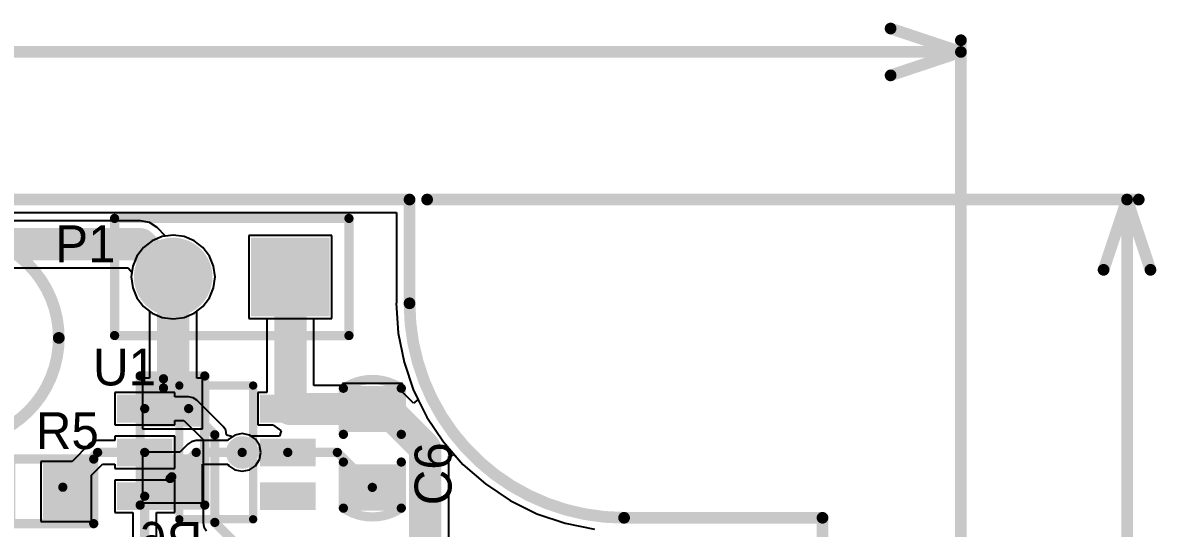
# Model space of a CAD drawing. Extents: x 6.88 to 10.89, y 6.77 to 7.93.
# Drawn here: x 9.911 to 10.878, y 7.502 to 7.933 of the extents above; entities that cross this region are included whole.
import ezdxf

# ---------------------------------------------------------------- set-up
doc = ezdxf.new("R2010")
doc.units = 0
doc.layers.get('0').update_dxf_attribs({"linetype": 'CONTINUOUS'})
for name, color, linetype in [('BOTTOMLAYER', 5, 'CONTINUOUS'), ('BOTTOMOVERLAY', 54, 'CONTINUOUS'), ('BOTTOMPASTE', 16, 'CONTINUOUS'), ('BOTTOMSOLDER', 6, 'CONTINUOUS'), ('KEEPOUTLAYER', 6, 'CONTINUOUS'), ('MULTILAYER', 9, 'CONTINUOUS'), ('TOPLAYER', 1, 'CONTINUOUS'), ('TOPOVERLAY', 2, 'CONTINUOUS'), ('TOPPASTE', 8, 'CONTINUOUS'), ('TOPSOLDER', 216, 'CONTINUOUS')]:
    doc.layers.add(name, color=color, linetype=linetype)

# ---------------------------------------------------------------- blocks, each defined once
blk = doc.blocks.new('SOT_23_6L_7')
at = {"layer": 'TOPLAYER'}
for points in [[(-0.045276, 0.080709), (-0.045276, 0.041339), (-0.029528, 0.080709), (-0.029528, 0.041339)], [(-0.007874, 0.080709), (-0.007874, 0.041339), (0.007874, 0.080709), (0.007874, 0.041339)], [(0.029528, 0.080709), (0.029528, 0.041339), (0.045276, 0.080709), (0.045276, 0.041339)], [(-0.045276, -0.041339), (-0.045276, -0.080709), (-0.029528, -0.041339), (-0.029528, -0.080709)], [(-0.007874, -0.041339), (-0.007874, -0.080709), (0.007874, -0.041339), (0.007874, -0.080709)], [(0.029528, -0.041339), (0.029528, -0.080709), (0.045276, -0.041339), (0.045276, -0.080709)]]:
    blk.add_solid(points, dxfattribs=at)
at = {"layer": 'TOPOVERLAY', "const_width": 0.007087}
for points in [[(-0.057087, -0.031496), (-0.057087, 0.031496)], [(0.057087, 0.031496), (-0.057087, 0.031496)], [(0.057087, -0.031496), (0.057087, 0.031496)], [(0.057087, -0.031496), (-0.057087, -0.031496)]]:
    blk.add_lwpolyline(points, dxfattribs=at)
at = {"layer": 'TOPOVERLAY'}
for points, const_width in [([(-0.058858, 0.031496, 1), (-0.055315, 0.031496, 1)], 0.003543), ([(-0.058858, 0.031496, 1), (-0.055315, 0.031496, 1)], 0.003543), ([(0.055315, 0.031496, 1), (0.058858, 0.031496, 1)], 0.003543), ([(0.055315, 0.031496, 1), (0.058858, 0.031496, 1)], 0.003543), ([(-0.058858, -0.031496, 1), (-0.055315, -0.031496, 1)], 0.003543), ([(-0.058858, -0.031496, 1), (-0.055315, -0.031496, 1)], 0.003543), ([(0.055315, -0.031496, 1), (0.058858, -0.031496, 1)], 0.003543), ([(0.055315, -0.031496, 1), (0.058858, -0.031496, 1)], 0.003543), ([(-0.055, -0.045, 1), (-0.062874, -0.045, 1)], 0.007874), ([(-0.064842, -0.045, 1), (-0.060906, -0.045, 1)], 0.003937), ([(-0.056968, -0.045, 1), (-0.053032, -0.045, 1)], 0.003937)]:
    blk.add_lwpolyline(points, format="xyb", close=True, dxfattribs=dict(at, const_width=const_width))
at = {"layer": 'TOPPASTE'}
for points in [[(-0.045276, 0.080709), (-0.045276, 0.041339), (-0.029528, 0.080709), (-0.029528, 0.041339)], [(-0.007874, 0.080709), (-0.007874, 0.041339), (0.007874, 0.080709), (0.007874, 0.041339)], [(0.029528, 0.080709), (0.029528, 0.041339), (0.045276, 0.080709), (0.045276, 0.041339)], [(-0.045276, -0.041339), (-0.045276, -0.080709), (-0.029528, -0.041339), (-0.029528, -0.080709)], [(-0.007874, -0.041339), (-0.007874, -0.080709), (0.007874, -0.041339), (0.007874, -0.080709)], [(0.029528, -0.041339), (0.029528, -0.080709), (0.045276, -0.041339), (0.045276, -0.080709)]]:
    blk.add_solid(points, dxfattribs=at)
at = {"layer": 'TOPSOLDER'}
for points in [[(-0.049276, 0.084709), (-0.049276, 0.037339), (-0.025528, 0.084709), (-0.025528, 0.037339)], [(-0.011874, 0.084709), (-0.011874, 0.037339), (0.011874, 0.084709), (0.011874, 0.037339)], [(0.025528, 0.084709), (0.025528, 0.037339), (0.049276, 0.084709), (0.049276, 0.037339)], [(-0.049276, -0.037339), (-0.049276, -0.084709), (-0.025528, -0.037339), (-0.025528, -0.084709)], [(-0.011874, -0.037339), (-0.011874, -0.084709), (0.011874, -0.037339), (0.011874, -0.084709)], [(0.025528, -0.037339), (0.025528, -0.084709), (0.049276, -0.037339), (0.049276, -0.084709)]]:
    blk.add_solid(points, dxfattribs=at)
blk = doc.blocks.new('R_0603_B_28')
at = {"layer": 'BOTTOMLAYER'}
for points in [[(-0.047244, 0.019685), (-0.047244, -0.019685), (-0.015748, 0.019685), (-0.015748, -0.019685)], [(0.015748, 0.019685), (0.015748, -0.019685), (0.047244, 0.019685), (0.047244, -0.019685)]]:
    blk.add_solid(points, dxfattribs=at)
at = {"layer": 'BOTTOMOVERLAY', "const_width": 0.007874}
for points in [[(-0.055118, -0.027559), (-0.055118, 0.027559)], [(0.055118, 0.027559), (-0.055118, 0.027559)], [(0.055118, -0.027559), (0.055118, 0.027559)], [(0.055118, -0.027559), (-0.055118, -0.027559)]]:
    blk.add_lwpolyline(points, dxfattribs=at)
at = {"layer": 'BOTTOMOVERLAY', "const_width": 0.003937}
for points in [[(-0.057087, 0.027559, 1), (-0.05315, 0.027559, 1)], [(-0.057087, 0.027559, 1), (-0.05315, 0.027559, 1)], [(0.05315, 0.027559, 1), (0.057087, 0.027559, 1)], [(0.05315, 0.027559, 1), (0.057087, 0.027559, 1)], [(-0.057087, -0.027559, 1), (-0.05315, -0.027559, 1)], [(-0.057087, -0.027559, 1), (-0.05315, -0.027559, 1)], [(0.05315, -0.027559, 1), (0.057087, -0.027559, 1)], [(0.05315, -0.027559, 1), (0.057087, -0.027559, 1)]]:
    blk.add_lwpolyline(points, format="xyb", close=True, dxfattribs=at)
at = {"layer": 'BOTTOMPASTE'}
for points in [[(-0.047244, 0.019685), (-0.047244, -0.019685), (-0.015748, 0.019685), (-0.015748, -0.019685)], [(0.015748, 0.019685), (0.015748, -0.019685), (0.047244, 0.019685), (0.047244, -0.019685)]]:
    blk.add_solid(points, dxfattribs=at)
at = {"layer": 'BOTTOMSOLDER'}
for points in [[(-0.051244, 0.023685), (-0.051244, -0.023685), (-0.011748, 0.023685), (-0.011748, -0.023685)], [(0.011748, 0.023685), (0.011748, -0.023685), (0.051244, 0.023685), (0.051244, -0.023685)]]:
    blk.add_solid(points, dxfattribs=at)
blk = doc.blocks.new('R_0603_29')
at = {"layer": 'TOPLAYER'}
for points in [[(-0.015748, -0.019685), (-0.015748, 0.019685), (-0.047244, -0.019685), (-0.047244, 0.019685)], [(0.047244, -0.019685), (0.047244, 0.019685), (0.015748, -0.019685), (0.015748, 0.019685)]]:
    blk.add_solid(points, dxfattribs=at)
at = {"layer": 'TOPOVERLAY', "const_width": 0.007874}
for points in [[(-0.055118, 0.027559), (-0.055118, -0.027559)], [(0.055118, 0.027559), (-0.055118, 0.027559)], [(0.055118, 0.027559), (0.055118, -0.027559)], [(0.055118, -0.027559), (-0.055118, -0.027559)]]:
    blk.add_lwpolyline(points, dxfattribs=at)
at = {"layer": 'TOPOVERLAY', "const_width": 0.003937}
for points in [[(-0.057087, 0.027559, 1), (-0.05315, 0.027559, 1)], [(-0.057087, 0.027559, 1), (-0.05315, 0.027559, 1)], [(0.05315, 0.027559, 1), (0.057087, 0.027559, 1)], [(0.05315, 0.027559, 1), (0.057087, 0.027559, 1)], [(-0.057087, -0.027559, 1), (-0.05315, -0.027559, 1)], [(-0.057087, -0.027559, 1), (-0.05315, -0.027559, 1)], [(0.05315, -0.027559, 1), (0.057087, -0.027559, 1)], [(0.05315, -0.027559, 1), (0.057087, -0.027559, 1)]]:
    blk.add_lwpolyline(points, format="xyb", close=True, dxfattribs=at)
at = {"layer": 'TOPPASTE'}
for points in [[(-0.015748, -0.019685), (-0.015748, 0.019685), (-0.047244, -0.019685), (-0.047244, 0.019685)], [(0.047244, -0.019685), (0.047244, 0.019685), (0.015748, -0.019685), (0.015748, 0.019685)]]:
    blk.add_solid(points, dxfattribs=at)
at = {"layer": 'TOPSOLDER'}
for points in [[(-0.011748, -0.023685), (-0.011748, 0.023685), (-0.051244, -0.023685), (-0.051244, 0.023685)], [(0.051244, -0.023685), (0.051244, 0.023685), (0.011748, -0.023685), (0.011748, 0.023685)]]:
    blk.add_solid(points, dxfattribs=at)
blk = doc.blocks.new('HDR1X2_39')
at = {"layer": 'BOTTOMLAYER', "const_width": 0.029528}
blk.add_lwpolyline([(0.085236, 0, 1), (0.114764, 0, 1)], format="xyb", close=True, dxfattribs=at)
at = {"layer": 'BOTTOMLAYER'}
blk.add_solid([(-0.029528, -0.029528), (0.029528, -0.029528), (-0.029528, 0.029528), (0.029528, 0.029528)], dxfattribs=at)
at = {"layer": 'BOTTOMSOLDER', "const_width": 0.033528}
blk.add_lwpolyline([(0.083236, 0, 1), (0.116764, 0, 1)], format="xyb", close=True, dxfattribs=at)
at = {"layer": 'BOTTOMSOLDER'}
blk.add_solid([(-0.033528, -0.033528), (0.033528, -0.033528), (-0.033528, 0.033528), (0.033528, 0.033528)], dxfattribs=at)
at = {"layer": 'MULTILAYER', "const_width": 0.029528}
blk.add_lwpolyline([(0.085236, 0, 1), (0.114764, 0, 1)], format="xyb", close=True, dxfattribs=at)
at = {"layer": 'MULTILAYER'}
blk.add_solid([(-0.029528, -0.029528), (0.029528, -0.029528), (-0.029528, 0.029528), (0.029528, 0.029528)], dxfattribs=at)
at = {"layer": 'TOPLAYER', "const_width": 0.029528}
blk.add_lwpolyline([(0.085236, 0, 1), (0.114764, 0, 1)], format="xyb", close=True, dxfattribs=at)
at = {"layer": 'TOPLAYER'}
blk.add_solid([(-0.029528, -0.029528), (0.029528, -0.029528), (-0.029528, 0.029528), (0.029528, 0.029528)], dxfattribs=at)
at = {"layer": 'TOPOVERLAY', "const_width": 0.007874}
for points in [[(0.15, 0.05), (-0.05, 0.05)], [(-0.05, 0.05), (-0.05, -0.05)], [(0.15, 0.05), (0.15, -0.05)], [(0.15, -0.05), (-0.05, -0.05)]]:
    blk.add_lwpolyline(points, dxfattribs=at)
at = {"layer": 'TOPOVERLAY', "const_width": 0.003937}
for points in [[(-0.051969, 0.05, 1), (-0.048031, 0.05, 1)], [(-0.051969, 0.05, 1), (-0.048031, 0.05, 1)], [(0.148032, 0.05, 1), (0.151969, 0.05, 1)], [(0.148032, 0.05, 1), (0.151969, 0.05, 1)], [(-0.051969, -0.05, 1), (-0.048031, -0.05, 1)], [(-0.051969, -0.05, 1), (-0.048031, -0.05, 1)], [(0.148032, -0.05, 1), (0.151969, -0.05, 1)], [(0.148032, -0.05, 1), (0.151969, -0.05, 1)]]:
    blk.add_lwpolyline(points, format="xyb", close=True, dxfattribs=at)
at = {"layer": 'TOPSOLDER', "const_width": 0.033528}
blk.add_lwpolyline([(0.083236, 0, 1), (0.116764, 0, 1)], format="xyb", close=True, dxfattribs=at)
at = {"layer": 'TOPSOLDER'}
blk.add_solid([(-0.033528, -0.033528), (0.033528, -0.033528), (-0.033528, 0.033528), (0.033528, 0.033528)], dxfattribs=at)
blk = doc.blocks.new('C_0603_46')
at = {"layer": 'TOPLAYER'}
for points in [[(-0.017717, -0.019685), (-0.017717, 0.019685), (-0.049213, -0.019685), (-0.049213, 0.019685)], [(0.049213, -0.019685), (0.049213, 0.019685), (0.017717, -0.019685), (0.017717, 0.019685)]]:
    blk.add_solid(points, dxfattribs=at)
at = {"layer": 'TOPOVERLAY', "const_width": 0.007874}
for points in [[(-0.051181, -0.024708, -0.302775), (-0.051181, 0.024708)], [(0.051181, 0.024708, -0.302775), (0.051181, -0.024708)]]:
    blk.add_lwpolyline(points, format="xyb", dxfattribs=at)
at = {"layer": 'TOPOVERLAY', "const_width": 0.003937}
for points in [[(-0.05315, 0.024708, 1), (-0.049213, 0.024708, 1)], [(-0.05315, 0.024708, 1), (-0.049213, 0.024708, 1)], [(-0.01378, 0.024708, 1), (-0.009843, 0.024708, 1)], [(0.009843, 0.024708, 1), (0.01378, 0.024708, 1)], [(0.049213, 0.024708, 1), (0.05315, 0.024708, 1)], [(0.049213, 0.024708, 1), (0.05315, 0.024708, 1)], [(-0.05315, -0.024708, 1), (-0.049213, -0.024708, 1)], [(-0.05315, -0.024708, 1), (-0.049213, -0.024708, 1)], [(-0.01378, -0.024708, 1), (-0.009843, -0.024708, 1)], [(0.009843, -0.024708, 1), (0.01378, -0.024708, 1)], [(0.049213, -0.024708, 1), (0.05315, -0.024708, 1)], [(0.049213, -0.024708, 1), (0.05315, -0.024708, 1)]]:
    blk.add_lwpolyline(points, format="xyb", close=True, dxfattribs=at)
at = {"layer": 'TOPOVERLAY', "const_width": 0.007874}
for points in [[(-0.051181, 0.024708), (-0.011811, 0.024708)], [(0.011811, 0.024708), (0.051181, 0.024708)], [(-0.051181, -0.024708), (-0.011811, -0.024708)], [(0.011811, -0.024708), (0.051181, -0.024708)]]:
    blk.add_lwpolyline(points, dxfattribs=at)
at = {"layer": 'TOPPASTE'}
for points in [[(-0.017717, -0.019685), (-0.017717, 0.019685), (-0.049213, -0.019685), (-0.049213, 0.019685)], [(0.049213, -0.019685), (0.049213, 0.019685), (0.017717, -0.019685), (0.017717, 0.019685)]]:
    blk.add_solid(points, dxfattribs=at)
at = {"layer": 'TOPSOLDER'}
for points in [[(-0.013717, -0.023685), (-0.013717, 0.023685), (-0.053213, -0.023685), (-0.053213, 0.023685)], [(0.053213, -0.023685), (0.053213, 0.023685), (0.013717, -0.023685), (0.013717, 0.023685)]]:
    blk.add_solid(points, dxfattribs=at)

msp = doc.modelspace()

# ---------------------------------------------------------------- linework, layer by layer
at = {"layer": 'BOTTOMLAYER'}
for p, q in [((9.313546, 7.771219), (10.230078, 7.771219)), ((10.230078, 7.771219), (10.230078, 7.693755)), ((10.030264, 7.750759), (10.021645, 7.747188)), ((10.039514, 7.751976), (10.030264, 7.750759)), ((10.048764, 7.750759), (10.039514, 7.751976)), ((10.057383, 7.747188), (10.048764, 7.750759)), ((10.174947, 7.751671), (10.104081, 7.751671)), ((10.104081, 7.751671), (10.104081, 7.680805)), ((10.174947, 7.680805), (10.174947, 7.751671)), ((10.014243, 7.741509), (10.008563, 7.734107)), ((10.021645, 7.747188), (10.014243, 7.741509)), ((10.064785, 7.741509), (10.057383, 7.747188)), ((10.070465, 7.734107), (10.064785, 7.741509)), ((10.008563, 7.734107), (10.004993, 7.725488)), ((10.074035, 7.725488), (10.070465, 7.734107)), ((10.004993, 7.725488), (10.003775, 7.716238)), ((10.075253, 7.716238), (10.074035, 7.725488)), ((10.003775, 7.716238), (10.004993, 7.706988)), ((10.074035, 7.706988), (10.075253, 7.716238)), ((10.004993, 7.706988), (10.008563, 7.698368)), ((10.070465, 7.698368), (10.074035, 7.706988)), ((10.008563, 7.698368), (10.014243, 7.690967)), ((10.014243, 7.690967), (10.019443, 7.686976)), ((10.059585, 7.686976), (10.064785, 7.690967)), ((10.064785, 7.690967), (10.070465, 7.698368)), ((10.230078, 7.693755), (10.229875, 7.693755)), ((10.229875, 7.693755), (10.231538, 7.668382)), ((10.019443, 7.686976), (10.019443, 7.629787)), ((10.059585, 7.629787), (10.059585, 7.686976)), ((10.104081, 7.680805), (10.174947, 7.680805)), ((10.231538, 7.668382), (10.236499, 7.643443)), ((10.236499, 7.643443), (10.244673, 7.619364)), ((10.019443, 7.629787), (10.013324, 7.629787)), ((10.013324, 7.629787), (10.013324, 7.58648)), ((10.064505, 7.629787), (10.059585, 7.629787)), ((10.064505, 7.58648), (10.064505, 7.629787)), ((10.244673, 7.619364), (10.255919, 7.596559)), ((10.255919, 7.596559), (10.270046, 7.575416)), ((10.013324, 7.58648), (10.064505, 7.58648)), ((10.055314, 7.575753), (10.052058, 7.573577)), ((10.055951, 7.575879), (10.055314, 7.575753)), ((10.059154, 7.576516), (10.055951, 7.575879)), ((10.086156, 7.576516), (10.059154, 7.576516)), ((10.087037, 7.577835), (10.086156, 7.576516)), ((10.092246, 7.581315), (10.087037, 7.577835)), ((10.098391, 7.582538), (10.092246, 7.581315)), ((10.104535, 7.581315), (10.098391, 7.582538)), ((10.109744, 7.577835), (10.104535, 7.581315)), ((10.113225, 7.572626), (10.109744, 7.577835)), ((10.270046, 7.575416), (10.286812, 7.556299)), ((10.045276, 7.566795), (10.013324, 7.566795)), ((10.013324, 7.566795), (10.013324, 7.523488)), ((10.052058, 7.573577), (10.045276, 7.566795)), ((10.114447, 7.566481), (10.113225, 7.572626)), ((10.113225, 7.560337), (10.114447, 7.566481)), ((10.064505, 7.523488), (10.064505, 7.556446)), ((10.064505, 7.556446), (10.086156, 7.556446)), ((10.086156, 7.556446), (10.087037, 7.555127)), ((10.087037, 7.555127), (10.092246, 7.551647)), ((10.104535, 7.551647), (10.109744, 7.555127)), ((10.109744, 7.555127), (10.113225, 7.560337)), ((10.286812, 7.556299), (10.305929, 7.539533)), ((10.092246, 7.551647), (10.098391, 7.550425)), ((10.098391, 7.550425), (10.104535, 7.551647)), ((10.305929, 7.539533), (10.327072, 7.525406)), ((10.013324, 7.523488), (10.064505, 7.523488)), ((10.327072, 7.525406), (10.349877, 7.51416)), ((10.349877, 7.51416), (10.373955, 7.505986)), ((10.373955, 7.505986), (10.398895, 7.501025))]:
    msp.add_line(p, q, dxfattribs=at)
for points, const_width in [([(10.032624, 7.716238, 1), (10.046404, 7.716238, 1)], 0.01378), ([(10.032624, 7.608734, 1), (10.046404, 7.608734, 1)], 0.01378), ([(10.093469, 7.566481, 1), (10.103312, 7.566481, 1)], 0.009843), ([(10.057186, 7.566481, 1), (10.061123, 7.566481, 1)], 0.003937), ([(10.057186, 7.566481, 1), (10.061123, 7.566481, 1)], 0.003937), ([(10.096422, 7.566481, 1), (10.100359, 7.566481, 1)], 0.003937), ([(10.03489, 7.544185, 1), (10.038827, 7.544185, 1)], 0.003937), ([(10.036396, 7.545691, 1), (10.040333, 7.545691, 1)], 0.003937), ([(10.036396, 7.545691, 1), (10.040333, 7.545691, 1)], 0.003937)]:
    msp.add_lwpolyline(points, format="xyb", close=True, dxfattribs=dict(at, const_width=const_width))
for points, const_width in [([(10.039514, 7.608734), (10.039514, 7.716238)], 0.027559), ([(10.038365, 7.545691), (10.059154, 7.566481)], 0.007874), ([(10.059154, 7.566481), (10.098391, 7.566481)], 0.007874), ([(10.036858, 7.544185), (10.038365, 7.545691)], 0.007874)]:
    msp.add_lwpolyline(points, dxfattribs=dict(at, const_width=const_width))
at = {"layer": 'BOTTOMSOLDER', "const_width": 0.013843}
msp.add_lwpolyline([(10.091469, 7.566481, 1), (10.105312, 7.566481, 1)], format="xyb", close=True, dxfattribs=at)
at = {"layer": 'KEEPOUTLAYER', "const_width": 0.01}
for points in [[(10.65167, 7.928322), (10.71167, 7.908322)], [(10.71167, 6.921353), (10.71167, 7.918322)], [(9.020779, 7.908322), (10.71167, 7.908322)], [(10.65167, 7.888322), (10.71167, 7.908322)], [(7.56403, 7.782338), (10.241197, 7.782338)], [(10.241197, 7.693755), (10.241197, 7.782338)], [(10.256197, 7.782338), (10.8634, 7.782338)], [(10.8334, 7.722338), (10.8534, 7.782338)], [(10.8534, 7.471369), (10.8534, 7.782338)], [(10.8534, 7.782338), (10.8734, 7.722338)], [(10.424268, 7.510684), (10.593559, 7.510684)], [(10.593559, 7.339424), (10.593559, 7.510684)]]:
    msp.add_lwpolyline(points, dxfattribs=at)
at = {"layer": 'KEEPOUTLAYER', "const_width": 0.005}
for points in [[(10.64917, 7.928322, 1), (10.65417, 7.928322, 1)], [(10.70917, 7.918322, 1), (10.71417, 7.918322, 1)], [(10.70917, 7.908322, 1), (10.71417, 7.908322, 1)], [(10.70917, 7.908322, 1), (10.71417, 7.908322, 1)], [(10.70917, 7.908322, 1), (10.71417, 7.908322, 1)], [(10.64917, 7.888322, 1), (10.65417, 7.888322, 1)], [(10.238697, 7.782338, 1), (10.243697, 7.782338, 1)], [(10.238697, 7.782338, 1), (10.243697, 7.782338, 1)], [(10.253697, 7.782338, 1), (10.258697, 7.782338, 1)], [(10.8509, 7.782338, 1), (10.8559, 7.782338, 1)], [(10.8509, 7.782338, 1), (10.8559, 7.782338, 1)], [(10.8509, 7.782338, 1), (10.8559, 7.782338, 1)], [(10.8609, 7.782338, 1), (10.8659, 7.782338, 1)], [(10.8309, 7.722338, 1), (10.8359, 7.722338, 1)], [(10.8709, 7.722338, 1), (10.8759, 7.722338, 1)], [(10.238697, 7.693755, 1), (10.243697, 7.693755, 1)], [(10.238697, 7.693755, 1), (10.243697, 7.693755, 1)], [(10.421768, 7.510684, 1), (10.426768, 7.510684, 1)], [(10.421768, 7.510684, 1), (10.426768, 7.510684, 1)], [(10.591059, 7.510684, 1), (10.596059, 7.510684, 1)], [(10.591059, 7.510684, 1), (10.596059, 7.510684, 1)]]:
    msp.add_lwpolyline(points, format="xyb", close=True, dxfattribs=at)
at = {"layer": 'KEEPOUTLAYER', "const_width": 0.01}
msp.add_lwpolyline([(10.424268, 7.510684, -0.414214), (10.241197, 7.693755)], format="xyb", dxfattribs=at)
at = {"layer": 'MULTILAYER', "const_width": 0.009843}
msp.add_lwpolyline([(10.093469, 7.566481, 1), (10.103312, 7.566481, 1)], format="xyb", close=True, dxfattribs=at)
at = {"layer": 'TOPLAYER'}
for p, q in [((9.313546, 7.771219), (10.230078, 7.771219)), ((10.230078, 7.771219), (10.230078, 7.693755)), ((10.011603, 7.76422), (9.730959, 7.76422)), ((10.019284, 7.762692), (10.011603, 7.76422)), ((10.025795, 7.758341), (10.019284, 7.762692)), ((10.033015, 7.751121), (10.025795, 7.758341)), ((10.039514, 7.751976), (10.033015, 7.751121)), ((10.048764, 7.750759), (10.039514, 7.751976)), ((10.057383, 7.747188), (10.048764, 7.750759)), ((10.174947, 7.751671), (10.104081, 7.751671)), ((10.104081, 7.751671), (10.104081, 7.680805)), ((10.174947, 7.680805), (10.174947, 7.751671)), ((10.064785, 7.741509), (10.057383, 7.747188)), ((10.070465, 7.734107), (10.064785, 7.741509)), ((10.074035, 7.725488), (10.070465, 7.734107)), ((9.739272, 7.724078), (10.001016, 7.724078)), ((10.001016, 7.724078), (10.004313, 7.720319)), ((10.004313, 7.720319), (10.003775, 7.716238)), ((10.075253, 7.716238), (10.074035, 7.725488)), ((10.003775, 7.716238), (10.004993, 7.706988)), ((10.074035, 7.706988), (10.075253, 7.716238)), ((10.004993, 7.706988), (10.008563, 7.698368)), ((10.070465, 7.698368), (10.074035, 7.706988)), ((10.008563, 7.698368), (10.014243, 7.690967)), ((10.014243, 7.690967), (10.021645, 7.685287)), ((10.057383, 7.685287), (10.064785, 7.690967)), ((10.064785, 7.690967), (10.070465, 7.698368)), ((10.230078, 7.693755), (10.229875, 7.693755)), ((10.229875, 7.693755), (10.231538, 7.668382)), ((10.021645, 7.685287), (10.030264, 7.681717)), ((10.030264, 7.681717), (10.039514, 7.680499)), ((10.039514, 7.680499), (10.048764, 7.681717)), ((10.048764, 7.681717), (10.057383, 7.685287)), ((10.104081, 7.680805), (10.119443, 7.680805)), ((10.119443, 7.680805), (10.119443, 7.617662)), ((10.159585, 7.623616), (10.159585, 7.680805)), ((10.159585, 7.680805), (10.174947, 7.680805)), ((10.231538, 7.668382), (10.236499, 7.643443)), ((10.236499, 7.643443), (10.244673, 7.619364)), ((10.183868, 7.623616), (10.159585, 7.623616)), ((10.235049, 7.625199), (10.183868, 7.625199)), ((10.183868, 7.625199), (10.183868, 7.623616)), ((10.235049, 7.617946), (10.235049, 7.625199)), ((10.040825, 7.617662), (9.989644, 7.617662)), ((9.989644, 7.617662), (9.989644, 7.590103)), ((10.040825, 7.613918), (10.040825, 7.617662)), ((10.052721, 7.613918), (10.040825, 7.613918)), ((10.056562, 7.613154), (10.052721, 7.613918)), ((10.059817, 7.610979), (10.056562, 7.613154)), ((10.119443, 7.617662), (10.111691, 7.617662)), ((10.111691, 7.617662), (10.111691, 7.590103)), ((10.235361, 7.617738), (10.235049, 7.617946)), ((10.244463, 7.608635), (10.235361, 7.617738)), ((10.244673, 7.619364), (10.248527, 7.611548)), ((10.082149, 7.588646), (10.059817, 7.610979)), ((10.248527, 7.611548), (10.244463, 7.608635)), ((10.040825, 7.590103), (10.040825, 7.593847)), ((10.040825, 7.593847), (10.048564, 7.593847)), ((10.048564, 7.593847), (10.065018, 7.577394)), ((9.989644, 7.590103), (10.040825, 7.590103)), ((10.084325, 7.585391), (10.082149, 7.588646)), ((10.085089, 7.58155), (10.084325, 7.585391)), ((10.111691, 7.590103), (10.124821, 7.590103)), ((10.124821, 7.590103), (10.125322, 7.589354)), ((10.125322, 7.589354), (10.13177, 7.585045)), ((10.13177, 7.585045), (10.130318, 7.580261)), ((9.970134, 7.575031), (9.967958, 7.573577)), ((9.971214, 7.575753), (9.970134, 7.575031)), ((9.975054, 7.576516), (9.971214, 7.575753)), ((9.989644, 7.576516), (9.975054, 7.576516)), ((10.040825, 7.580261), (9.989644, 7.580261)), ((9.989644, 7.580261), (9.989644, 7.576516)), ((10.040825, 7.552702), (10.040825, 7.580261)), ((10.065018, 7.577394), (10.065018, 7.506747)), ((10.085301, 7.581147), (10.085089, 7.58155)), ((10.085089, 7.58155), (10.085089, 7.58155)), ((10.085089, 7.58155), (10.085089, 7.58155)), ((10.085089, 7.58155), (10.085089, 7.58155)), ((10.085089, 7.58155), (10.085089, 7.58155)), ((10.085089, 7.58155), (10.085089, 7.58155)), ((10.090146, 7.579912), (10.085301, 7.581147)), ((10.092246, 7.581315), (10.090146, 7.579912)), ((10.098391, 7.582538), (10.092246, 7.581315)), ((10.104535, 7.581315), (10.098391, 7.582538)), ((10.106114, 7.580261), (10.104535, 7.581315)), ((10.111691, 7.580261), (10.106114, 7.580261)), ((10.130318, 7.580261), (10.111691, 7.580261)), ((10.111691, 7.580261), (10.111691, 7.580261)), ((9.967958, 7.573577), (9.953209, 7.558828)), ((10.274652, 7.563067), (10.279331, 7.564828)), ((10.279331, 7.564828), (10.286812, 7.556299)), ((9.953209, 7.558828), (9.926457, 7.558828)), ((9.926457, 7.558828), (9.926457, 7.507647)), ((9.969764, 7.546998), (9.979211, 7.556446)), ((9.979211, 7.556446), (9.989644, 7.556446)), ((9.989644, 7.556446), (9.989644, 7.552702)), ((10.274652, 7.468165), (10.274652, 7.563067)), ((10.286812, 7.556299), (10.305929, 7.539533)), ((9.969764, 7.507647), (9.969764, 7.546998)), ((9.989644, 7.552702), (10.040825, 7.552702)), ((10.040825, 7.542859), (9.989644, 7.542859)), ((9.989644, 7.542859), (9.989644, 7.5153)), ((10.040825, 7.5153), (10.040825, 7.542859)), ((10.305929, 7.539533), (10.327072, 7.525406)), ((10.327072, 7.525406), (10.349877, 7.51416)), ((9.926457, 7.507647), (9.969764, 7.507647)), ((9.989644, 7.5153), (10.005199, 7.5153)), ((10.005199, 7.5153), (10.005199, 7.490455)), ((10.02527, 7.486299), (10.02527, 7.5153)), ((10.02527, 7.5153), (10.040825, 7.5153)), ((10.065018, 7.506747), (10.065018, 7.506747)), ((10.065018, 7.506747), (10.065018, 7.506747)), ((10.065018, 7.506747), (10.065782, 7.502907)), ((10.349877, 7.51416), (10.373955, 7.505986)), ((10.065782, 7.502907), (10.067958, 7.499651)), ((10.373955, 7.505986), (10.398895, 7.501025))]:
    msp.add_line(p, q, dxfattribs=at)
for points, const_width in [([(9.730959, 7.744149), (10.011603, 7.744149)], 0.027559), ([(10.011603, 7.744149), (10.039514, 7.716238)], 0.027559), ([(10.139514, 7.603546), (10.139514, 7.716238)], 0.027559), ([(10.139514, 7.603546), (10.221168, 7.603546)], 0.027559), ([(10.221168, 7.603546), (10.252914, 7.5718)], 0.027559), ([(10.015235, 7.603883), (10.052721, 7.603883)], 0.007874), ([(10.052721, 7.603883), (10.075053, 7.58155)], 0.007874), ([(10.075053, 7.506747), (10.075053, 7.58155)], 0.007874), ([(10.252914, 7.571176), (10.252914, 7.5718)], 0.027559), ([(10.252914, 7.571176), (10.254581, 7.569509)], 0.027559), ([(10.254581, 7.468165), (10.254581, 7.569509)], 0.027559), ([(9.945354, 7.536781), (9.975054, 7.566481)], 0.007874), ([(9.975054, 7.566481), (10.015235, 7.566481)], 0.007874), ([(10.098391, 7.566481), (10.137282, 7.566481)], 0.007874), ([(10.137282, 7.566481), (10.179594, 7.566481)], 0.007874), ([(10.179594, 7.566481), (10.209458, 7.536617)], 0.007874), ([(10.015235, 7.486298), (10.015235, 7.529079)], 0.007874), ([(10.075053, 7.506747), (10.122835, 7.458965)], 0.007874)]:
    msp.add_lwpolyline(points, dxfattribs=dict(at, const_width=const_width))
for points, const_width in [([(10.004713, 7.744149, 1), (10.018493, 7.744149, 1)], 0.01378), ([(10.004713, 7.744149, 1), (10.018493, 7.744149, 1)], 0.01378), ([(10.032624, 7.716238, 1), (10.046404, 7.716238, 1)], 0.01378), ([(10.132624, 7.716238, 1), (10.146404, 7.716238, 1)], 0.01378), ([(10.132624, 7.603546, 1), (10.146404, 7.603546, 1)], 0.01378), ([(10.132624, 7.603546, 1), (10.146404, 7.603546, 1)], 0.01378), ([(10.214279, 7.603546, 1), (10.228058, 7.603546, 1)], 0.01378), ([(10.214279, 7.603546, 1), (10.228058, 7.603546, 1)], 0.01378), ([(10.013266, 7.603883, 1), (10.017203, 7.603883, 1)], 0.003937), ([(10.050753, 7.603883, 1), (10.05469, 7.603883, 1)], 0.003937), ([(10.050753, 7.603883, 1), (10.05469, 7.603883, 1)], 0.003937), ([(10.073085, 7.58155, 1), (10.077022, 7.58155, 1)], 0.003937), ([(10.073085, 7.58155, 1), (10.077022, 7.58155, 1)], 0.003937), ([(10.246024, 7.5718, 1), (10.259804, 7.5718, 1)], 0.01378), ([(10.246024, 7.5718, 1), (10.259804, 7.5718, 1)], 0.01378), ([(10.246024, 7.571176, 1), (10.259804, 7.571176, 1)], 0.01378), ([(10.246024, 7.571176, 1), (10.259804, 7.571176, 1)], 0.01378), ([(10.093469, 7.566481, 1), (10.103312, 7.566481, 1)], 0.009843), ([(10.247691, 7.569509, 1), (10.261471, 7.569509, 1)], 0.01378), ([(10.247691, 7.569509, 1), (10.261471, 7.569509, 1)], 0.01378), ([(9.973086, 7.566481, 1), (9.977023, 7.566481, 1)], 0.003937), ([(9.973086, 7.566481, 1), (9.977023, 7.566481, 1)], 0.003937), ([(10.013266, 7.566481, 1), (10.017203, 7.566481, 1)], 0.003937), ([(10.096422, 7.566481, 1), (10.100359, 7.566481, 1)], 0.003937), ([(10.135313, 7.566481, 1), (10.13925, 7.566481, 1)], 0.003937), ([(10.135313, 7.566481, 1), (10.13925, 7.566481, 1)], 0.003937), ([(10.177625, 7.566481, 1), (10.181562, 7.566481, 1)], 0.003937), ([(10.177625, 7.566481, 1), (10.181562, 7.566481, 1)], 0.003937), ([(9.943386, 7.536781, 1), (9.947323, 7.536781, 1)], 0.003937), ([(10.20749, 7.536617, 1), (10.211427, 7.536617, 1)], 0.003937), ([(10.013266, 7.529079, 1), (10.017203, 7.529079, 1)], 0.003937), ([(10.073085, 7.506747, 1), (10.077022, 7.506747, 1)], 0.003937), ([(10.073085, 7.506747, 1), (10.077022, 7.506747, 1)], 0.003937)]:
    msp.add_lwpolyline(points, format="xyb", close=True, dxfattribs=dict(at, const_width=const_width))
at = {"layer": 'TOPOVERLAY'}
for points, const_width in [([(9.941912, 7.664221, 1), (9.764746, 7.664221, 1)], 0.01), ([(9.939412, 7.664221, 1), (9.944412, 7.664221, 1)], 0.005)]:
    msp.add_lwpolyline(points, format="xyb", close=True, dxfattribs=dict(at, const_width=const_width))
at = {"layer": 'TOPSOLDER', "const_width": 0.013843}
msp.add_lwpolyline([(10.091469, 7.566481, 1), (10.105312, 7.566481, 1)], format="xyb", close=True, dxfattribs=at)

# ---------------------------------------------------------------- block references
for name, p, rotation in [('HDR1X2_39', (10.139514, 7.716238), 180), ('SOT_23_6L_7', (10.076258, 7.566481), 270), ('R_0603_B_28', (10.038914, 7.576638), 270), ('C_0603_46', (10.209458, 7.570081), 90), ('R_0603_29', (9.916614, 7.533238), 180)]:
    msp.add_blockref(name, p, dxfattribs=dict(rotation=rotation))

# ---------------------------------------------------------------- texts
at = {"layer": 'BOTTOMOVERLAY', "text_generation_flag": 2}
msp.add_text('R6', height=0.031496, rotation=360, dxfattribs=at).set_placement((10.064424, 7.475645))
at = {"layer": 'TOPOVERLAY'}
for s, p in [('P1', (9.938833, 7.728795)), ('U1', (9.971117, 7.623676)), ('R5', (9.922298, 7.569346))]:
    msp.add_text(s, height=0.031496, dxfattribs=at).set_placement(p)
msp.add_text('C6', height=0.031496, rotation=90, dxfattribs=at).set_placement((10.277022, 7.521314))

doc.saveas('drawing.dxf')
